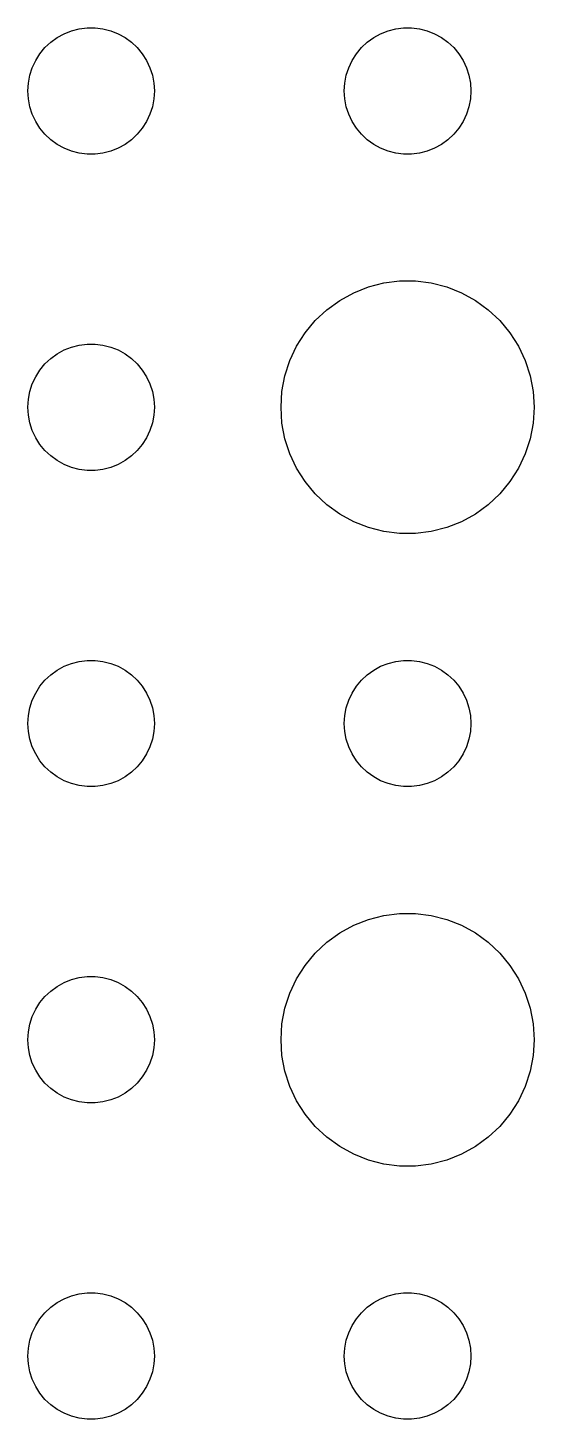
# Model space of a CAD drawing. Header units: metres. Extents: x -157 to 157, y -157 to 157.
# Drawn here: x -54 to -42, y -39 to -6 of the extents above; entities that cross this region are included whole.
import ezdxf

# ---------------------------------------------------------------- set-up
doc = ezdxf.new("R2010")
doc.units = ezdxf.units.M

msp = doc.modelspace()

# ---------------------------------------------------------------- linework, layer by layer
for p, q in [((-53.4561, -6.34422), (-53.3037, -6.23351)), ((-53.3037, -6.23351), (-53.1387, -6.14275)), ((-53.1387, -6.14275), (-52.9635, -6.07341)), ((-52.9635, -6.07341), (-52.7811, -6.02657)), ((-52.7811, -6.02657), (-52.5942, -6.00294)), ((-52.5942, -6.00294), (-52.4058, -6.00294)), ((-52.4058, -6.00294), (-52.2189, -6.02657)), ((-52.2189, -6.02657), (-52.0365, -6.07341)), ((-52.0365, -6.07341), (-51.8613, -6.14275)), ((-51.8613, -6.14275), (-51.6963, -6.23351)), ((-51.6963, -6.23351), (-51.5439, -6.34422)), ((-45.9561, -6.34422), (-45.8037, -6.23351)), ((-45.8037, -6.23351), (-45.6387, -6.14275)), ((-45.6387, -6.14275), (-45.4635, -6.07341)), ((-45.4635, -6.07341), (-45.2811, -6.02657)), ((-45.2811, -6.02657), (-45.0942, -6.00294)), ((-45.0942, -6.00294), (-44.9058, -6.00294)), ((-44.9058, -6.00294), (-44.7189, -6.02657)), ((-44.7189, -6.02657), (-44.5365, -6.07341)), ((-44.5365, -6.07341), (-44.3613, -6.14275)), ((-44.3613, -6.14275), (-44.1963, -6.23351)), ((-44.1963, -6.23351), (-44.0439, -6.34422)), ((-53.7135, -6.61832), (-53.5934, -6.47318)), ((-53.5934, -6.47318), (-53.4561, -6.34422)), ((-51.5439, -6.34422), (-51.4065, -6.47318)), ((-51.4065, -6.47318), (-51.2865, -6.61832)), ((-46.2135, -6.61832), (-46.0934, -6.47318)), ((-46.0934, -6.47318), (-45.9561, -6.34422)), ((-44.0439, -6.34422), (-43.9065, -6.47318)), ((-43.9065, -6.47318), (-43.7865, -6.61832)), ((-53.8947, -6.9478), (-53.8145, -6.77736)), ((-53.8145, -6.77736), (-53.7135, -6.61832)), ((-51.2865, -6.61832), (-51.1855, -6.77736)), ((-51.1855, -6.77736), (-51.1053, -6.9478)), ((-46.3947, -6.9478), (-46.3145, -6.77736)), ((-46.3145, -6.77736), (-46.2135, -6.61832)), ((-43.7865, -6.61832), (-43.6855, -6.77736)), ((-43.6855, -6.77736), (-43.6053, -6.9478)), ((-53.9882, -7.312), (-53.9529, -7.12695)), ((-53.9529, -7.12695), (-53.8947, -6.9478)), ((-51.1053, -6.9478), (-51.0471, -7.12695)), ((-51.0471, -7.12695), (-51.0118, -7.312)), ((-46.4882, -7.312), (-46.4529, -7.12695)), ((-46.4529, -7.12695), (-46.3947, -6.9478)), ((-43.6053, -6.9478), (-43.5471, -7.12695)), ((-43.5471, -7.12695), (-43.5118, -7.312)), ((-54, -7.5), (-53.9882, -7.312)), ((-53.9882, -7.68799), (-54, -7.5)), ((-51.0118, -7.312), (-51, -7.5)), ((-51, -7.5), (-51.0118, -7.68799)), ((-46.5, -7.5), (-46.4882, -7.312)), ((-46.4882, -7.68799), (-46.5, -7.5)), ((-43.5118, -7.312), (-43.5, -7.5)), ((-43.5, -7.5), (-43.5118, -7.68799)), ((-53.9529, -7.87303), (-53.9882, -7.68799)), ((-53.8947, -8.05219), (-53.9529, -7.87303)), ((-51.0471, -7.87303), (-51.1053, -8.05219)), ((-51.0118, -7.68799), (-51.0471, -7.87303)), ((-46.4529, -7.87303), (-46.4882, -7.68799)), ((-46.3947, -8.05219), (-46.4529, -7.87303)), ((-43.5471, -7.87303), (-43.6053, -8.05219)), ((-43.5118, -7.68799), (-43.5471, -7.87303)), ((-53.8145, -8.22263), (-53.8947, -8.05219)), ((-53.7135, -8.38167), (-53.8145, -8.22263)), ((-51.1855, -8.22263), (-51.2865, -8.38167)), ((-51.1053, -8.05219), (-51.1855, -8.22263)), ((-46.3145, -8.22263), (-46.3947, -8.05219)), ((-46.2135, -8.38167), (-46.3145, -8.22263)), ((-43.6855, -8.22263), (-43.7865, -8.38167)), ((-43.6053, -8.05219), (-43.6855, -8.22263)), ((-53.5934, -8.52681), (-53.7135, -8.38167)), ((-53.4561, -8.65576), (-53.5934, -8.52681)), ((-51.4065, -8.52681), (-51.5439, -8.65576)), ((-51.2865, -8.38167), (-51.4065, -8.52681)), ((-46.0934, -8.52681), (-46.2135, -8.38167)), ((-45.9561, -8.65576), (-46.0934, -8.52681)), ((-43.9065, -8.52681), (-44.0439, -8.65576)), ((-43.7865, -8.38167), (-43.9065, -8.52681)), ((-53.3037, -8.76648), (-53.4561, -8.65576)), ((-53.1387, -8.85724), (-53.3037, -8.76648)), ((-52.9635, -8.92657), (-53.1387, -8.85724)), ((-51.8613, -8.85724), (-52.0365, -8.92657)), ((-51.6963, -8.76648), (-51.8613, -8.85724)), ((-51.5439, -8.65576), (-51.6963, -8.76648)), ((-45.8037, -8.76648), (-45.9561, -8.65576)), ((-45.6387, -8.85724), (-45.8037, -8.76648)), ((-45.4635, -8.92657), (-45.6387, -8.85724)), ((-44.3613, -8.85724), (-44.5365, -8.92657)), ((-44.1963, -8.76648), (-44.3613, -8.85724)), ((-44.0439, -8.65576), (-44.1963, -8.76648)), ((-52.7811, -8.97342), (-52.9635, -8.92657)), ((-52.5942, -8.99704), (-52.7811, -8.97342)), ((-52.4058, -8.99704), (-52.5942, -8.99704)), ((-52.2189, -8.97342), (-52.4058, -8.99704)), ((-52.0365, -8.92657), (-52.2189, -8.97342)), ((-45.2811, -8.97342), (-45.4635, -8.92657)), ((-45.0942, -8.99704), (-45.2811, -8.97342)), ((-44.9058, -8.99704), (-45.0942, -8.99704)), ((-44.7189, -8.97342), (-44.9058, -8.99704)), ((-44.5365, -8.92657), (-44.7189, -8.97342)), ((-46.2773, -12.2855), (-45.927, -12.1468)), ((-45.927, -12.1468), (-45.5621, -12.0531)), ((-45.5621, -12.0531), (-45.1884, -12.0059)), ((-45.1884, -12.0059), (-44.8116, -12.0059)), ((-44.8116, -12.0059), (-44.4379, -12.0531)), ((-44.4379, -12.0531), (-44.0729, -12.1468)), ((-44.0729, -12.1468), (-43.7227, -12.2855)), ((-46.9123, -12.6884), (-46.6075, -12.467)), ((-46.6075, -12.467), (-46.2773, -12.2855)), ((-43.7227, -12.2855), (-43.3925, -12.467)), ((-43.3925, -12.467), (-43.0877, -12.6884)), ((-47.1869, -12.9464), (-46.9123, -12.6884)), ((-43.0877, -12.6884), (-42.8131, -12.9464)), ((-47.427, -13.2366), (-47.1869, -12.9464)), ((-42.8131, -12.9464), (-42.5729, -13.2366)), ((-52.9635, -13.5734), (-52.7811, -13.5266)), ((-52.7811, -13.5266), (-52.5942, -13.5029)), ((-52.5942, -13.5029), (-52.4058, -13.5029)), ((-52.4058, -13.5029), (-52.2189, -13.5266)), ((-52.2189, -13.5266), (-52.0365, -13.5734)), ((-47.6289, -13.5547), (-47.427, -13.2366)), ((-42.5729, -13.2366), (-42.3711, -13.5547)), ((-53.5934, -13.9732), (-53.4561, -13.8442)), ((-53.4561, -13.8442), (-53.3037, -13.7335)), ((-53.3037, -13.7335), (-53.1387, -13.6427)), ((-53.1387, -13.6427), (-52.9635, -13.5734)), ((-52.0365, -13.5734), (-51.8613, -13.6427)), ((-51.8613, -13.6427), (-51.6963, -13.7335)), ((-51.6963, -13.7335), (-51.5439, -13.8442)), ((-51.5439, -13.8442), (-51.4065, -13.9732)), ((-47.7893, -13.8956), (-47.6289, -13.5547)), ((-42.3711, -13.5547), (-42.2107, -13.8956)), ((-53.8145, -14.2774), (-53.7135, -14.1183)), ((-53.7135, -14.1183), (-53.5934, -13.9732)), ((-51.4065, -13.9732), (-51.2865, -14.1183)), ((-51.2865, -14.1183), (-51.1855, -14.2774)), ((-47.9057, -14.2539), (-47.7893, -13.8956)), ((-42.2107, -13.8956), (-42.0942, -14.2539)), ((-53.9529, -14.627), (-53.8947, -14.4478)), ((-53.8947, -14.4478), (-53.8145, -14.2774)), ((-51.1855, -14.2774), (-51.1053, -14.4478)), ((-51.1053, -14.4478), (-51.0471, -14.627)), ((-47.9763, -14.624), (-47.9057, -14.2539)), ((-42.0942, -14.2539), (-42.0237, -14.624)), ((-54, -15), (-53.9882, -14.812)), ((-53.9882, -14.812), (-53.9529, -14.627)), ((-51.0471, -14.627), (-51.0118, -14.812)), ((-51.0118, -14.812), (-51, -15)), ((-48, -15), (-47.9763, -14.624)), ((-42.0237, -14.624), (-42, -15)), ((-53.9882, -15.188), (-54, -15)), ((-51, -15), (-51.0118, -15.188)), ((-47.9763, -15.376), (-48, -15)), ((-42, -15), (-42.0237, -15.376)), ((-53.9529, -15.373), (-53.9882, -15.188)), ((-53.8947, -15.5522), (-53.9529, -15.373)), ((-51.0471, -15.373), (-51.1053, -15.5522)), ((-51.0118, -15.188), (-51.0471, -15.373)), ((-47.9057, -15.7461), (-47.9763, -15.376)), ((-42.0237, -15.376), (-42.0942, -15.7461)), ((-53.8145, -15.7226), (-53.8947, -15.5522)), ((-53.7135, -15.8817), (-53.8145, -15.7226)), ((-51.1855, -15.7226), (-51.2865, -15.8817)), ((-51.1053, -15.5522), (-51.1855, -15.7226)), ((-47.7893, -16.1044), (-47.9057, -15.7461)), ((-42.0942, -15.7461), (-42.2107, -16.1044)), ((-53.5934, -16.0268), (-53.7135, -15.8817)), ((-53.4561, -16.1558), (-53.5934, -16.0268)), ((-53.3037, -16.2665), (-53.4561, -16.1558)), ((-51.5439, -16.1558), (-51.6963, -16.2665)), ((-51.4065, -16.0268), (-51.5439, -16.1558)), ((-51.2865, -15.8817), (-51.4065, -16.0268)), ((-47.6289, -16.4453), (-47.7893, -16.1044)), ((-42.2107, -16.1044), (-42.3711, -16.4453)), ((-53.1387, -16.3572), (-53.3037, -16.2665)), ((-52.9635, -16.4266), (-53.1387, -16.3572)), ((-52.7811, -16.4734), (-52.9635, -16.4266)), ((-52.5942, -16.497), (-52.7811, -16.4734)), ((-52.4058, -16.497), (-52.5942, -16.497)), ((-52.2189, -16.4734), (-52.4058, -16.497)), ((-52.0365, -16.4266), (-52.2189, -16.4734)), ((-51.8613, -16.3572), (-52.0365, -16.4266)), ((-51.6963, -16.2665), (-51.8613, -16.3572)), ((-47.427, -16.7634), (-47.6289, -16.4453)), ((-42.3711, -16.4453), (-42.5729, -16.7634)), ((-47.1869, -17.0536), (-47.427, -16.7634)), ((-42.5729, -16.7634), (-42.8131, -17.0536)), ((-46.9123, -17.3115), (-47.1869, -17.0536)), ((-42.8131, -17.0536), (-43.0877, -17.3115)), ((-46.6075, -17.533), (-46.9123, -17.3115)), ((-43.0877, -17.3115), (-43.3925, -17.533)), ((-46.2773, -17.7145), (-46.6075, -17.533)), ((-45.927, -17.8532), (-46.2773, -17.7145)), ((-43.7227, -17.7145), (-44.0729, -17.8532)), ((-43.3925, -17.533), (-43.7227, -17.7145)), ((-45.5621, -17.9469), (-45.927, -17.8532)), ((-45.1884, -17.9941), (-45.5621, -17.9469)), ((-44.8116, -17.9941), (-45.1884, -17.9941)), ((-44.4379, -17.9469), (-44.8116, -17.9941)), ((-44.0729, -17.8532), (-44.4379, -17.9469)), ((-53.1387, -21.1427), (-52.9635, -21.0734)), ((-52.9635, -21.0734), (-52.7811, -21.0266)), ((-52.7811, -21.0266), (-52.5942, -21.003)), ((-52.5942, -21.003), (-52.4058, -21.003)), ((-52.4058, -21.003), (-52.2189, -21.0266)), ((-52.2189, -21.0266), (-52.0365, -21.0734)), ((-52.0365, -21.0734), (-51.8613, -21.1427)), ((-45.6387, -21.1427), (-45.4635, -21.0734)), ((-45.4635, -21.0734), (-45.2811, -21.0266)), ((-45.2811, -21.0266), (-45.0942, -21.003)), ((-45.0942, -21.003), (-44.9058, -21.003)), ((-44.9058, -21.003), (-44.7189, -21.0266)), ((-44.7189, -21.0266), (-44.5365, -21.0734)), ((-44.5365, -21.0734), (-44.3613, -21.1427)), ((-53.5934, -21.4732), (-53.4561, -21.3442)), ((-53.4561, -21.3442), (-53.3037, -21.2335)), ((-53.3037, -21.2335), (-53.1387, -21.1427)), ((-51.8613, -21.1427), (-51.6963, -21.2335)), ((-51.6963, -21.2335), (-51.5439, -21.3442)), ((-51.5439, -21.3442), (-51.4065, -21.4732)), ((-46.0934, -21.4732), (-45.9561, -21.3442)), ((-45.9561, -21.3442), (-45.8037, -21.2335)), ((-45.8037, -21.2335), (-45.6387, -21.1427)), ((-44.3613, -21.1427), (-44.1963, -21.2335)), ((-44.1963, -21.2335), (-44.0439, -21.3442)), ((-44.0439, -21.3442), (-43.9065, -21.4732)), ((-53.8145, -21.7774), (-53.7135, -21.6183)), ((-53.7135, -21.6183), (-53.5934, -21.4732)), ((-51.4065, -21.4732), (-51.2865, -21.6183)), ((-51.2865, -21.6183), (-51.1855, -21.7774)), ((-46.3145, -21.7774), (-46.2135, -21.6183)), ((-46.2135, -21.6183), (-46.0934, -21.4732)), ((-43.9065, -21.4732), (-43.7865, -21.6183)), ((-43.7865, -21.6183), (-43.6855, -21.7774)), ((-53.9529, -22.127), (-53.8947, -21.9478)), ((-53.8947, -21.9478), (-53.8145, -21.7774)), ((-51.1855, -21.7774), (-51.1053, -21.9478)), ((-51.1053, -21.9478), (-51.0471, -22.127)), ((-46.4529, -22.127), (-46.3947, -21.9478)), ((-46.3947, -21.9478), (-46.3145, -21.7774)), ((-43.6855, -21.7774), (-43.6053, -21.9478)), ((-43.6053, -21.9478), (-43.5471, -22.127)), ((-54, -22.5), (-53.9882, -22.312)), ((-53.9882, -22.312), (-53.9529, -22.127)), ((-51.0471, -22.127), (-51.0118, -22.312)), ((-51.0118, -22.312), (-51, -22.5)), ((-46.5, -22.5), (-46.4882, -22.312)), ((-46.4882, -22.312), (-46.4529, -22.127)), ((-43.5471, -22.127), (-43.5118, -22.312)), ((-43.5118, -22.312), (-43.5, -22.5)), ((-53.9882, -22.688), (-54, -22.5)), ((-53.9529, -22.873), (-53.9882, -22.688)), ((-51.0118, -22.688), (-51.0471, -22.873)), ((-51, -22.5), (-51.0118, -22.688)), ((-46.4882, -22.688), (-46.5, -22.5)), ((-46.4529, -22.873), (-46.4882, -22.688)), ((-43.5118, -22.688), (-43.5471, -22.873)), ((-43.5, -22.5), (-43.5118, -22.688)), ((-53.8947, -23.0522), (-53.9529, -22.873)), ((-53.8145, -23.2226), (-53.8947, -23.0522)), ((-51.1053, -23.0522), (-51.1855, -23.2226)), ((-51.0471, -22.873), (-51.1053, -23.0522)), ((-46.3947, -23.0522), (-46.4529, -22.873)), ((-46.3145, -23.2226), (-46.3947, -23.0522)), ((-43.6053, -23.0522), (-43.6855, -23.2226)), ((-43.5471, -22.873), (-43.6053, -23.0522)), ((-53.7135, -23.3817), (-53.8145, -23.2226)), ((-53.5934, -23.5268), (-53.7135, -23.3817)), ((-51.2865, -23.3817), (-51.4065, -23.5268)), ((-51.1855, -23.2226), (-51.2865, -23.3817)), ((-46.2135, -23.3817), (-46.3145, -23.2226)), ((-46.0934, -23.5268), (-46.2135, -23.3817)), ((-43.7865, -23.3817), (-43.9065, -23.5268)), ((-43.6855, -23.2226), (-43.7865, -23.3817)), ((-53.4561, -23.6558), (-53.5934, -23.5268)), ((-53.3037, -23.7665), (-53.4561, -23.6558)), ((-51.5439, -23.6558), (-51.6963, -23.7665)), ((-51.4065, -23.5268), (-51.5439, -23.6558)), ((-45.9561, -23.6558), (-46.0934, -23.5268)), ((-45.8037, -23.7665), (-45.9561, -23.6558)), ((-44.0439, -23.6558), (-44.1963, -23.7665)), ((-43.9065, -23.5268), (-44.0439, -23.6558)), ((-53.1387, -23.8572), (-53.3037, -23.7665)), ((-52.9635, -23.9266), (-53.1387, -23.8572)), ((-52.7811, -23.9734), (-52.9635, -23.9266)), ((-52.5942, -23.997), (-52.7811, -23.9734)), ((-52.4058, -23.997), (-52.5942, -23.997)), ((-52.2189, -23.9734), (-52.4058, -23.997)), ((-52.0365, -23.9266), (-52.2189, -23.9734)), ((-51.8613, -23.8572), (-52.0365, -23.9266)), ((-51.6963, -23.7665), (-51.8613, -23.8572)), ((-45.6387, -23.8572), (-45.8037, -23.7665)), ((-45.4635, -23.9266), (-45.6387, -23.8572)), ((-45.2811, -23.9734), (-45.4635, -23.9266)), ((-45.0942, -23.997), (-45.2811, -23.9734)), ((-44.9058, -23.997), (-45.0942, -23.997)), ((-44.7189, -23.9734), (-44.9058, -23.997)), ((-44.5365, -23.9266), (-44.7189, -23.9734)), ((-44.3613, -23.8572), (-44.5365, -23.9266)), ((-44.1963, -23.7665), (-44.3613, -23.8572)), ((-45.927, -27.1468), (-45.5621, -27.0531)), ((-45.5621, -27.0531), (-45.1884, -27.0059)), ((-45.1884, -27.0059), (-44.8116, -27.0059)), ((-44.8116, -27.0059), (-44.4379, -27.0531)), ((-44.4379, -27.0531), (-44.0729, -27.1468)), ((-46.6075, -27.467), (-46.2773, -27.2855)), ((-46.2773, -27.2855), (-45.927, -27.1468)), ((-44.0729, -27.1468), (-43.7227, -27.2855)), ((-43.7227, -27.2855), (-43.3925, -27.467)), ((-47.1869, -27.9464), (-46.9123, -27.6884)), ((-46.9123, -27.6884), (-46.6075, -27.467)), ((-43.3925, -27.467), (-43.0877, -27.6884)), ((-43.0877, -27.6884), (-42.8131, -27.9464)), ((-47.427, -28.2366), (-47.1869, -27.9464)), ((-42.8131, -27.9464), (-42.5729, -28.2366)), ((-47.6289, -28.5547), (-47.427, -28.2366)), ((-42.5729, -28.2366), (-42.3711, -28.5547)), ((-53.3037, -28.7335), (-53.1387, -28.6427)), ((-53.1387, -28.6427), (-52.9635, -28.5734)), ((-52.9635, -28.5734), (-52.7811, -28.5266)), ((-52.7811, -28.5266), (-52.5942, -28.503)), ((-52.5942, -28.503), (-52.4058, -28.503)), ((-52.4058, -28.503), (-52.2189, -28.5266)), ((-52.2189, -28.5266), (-52.0365, -28.5734)), ((-52.0365, -28.5734), (-51.8613, -28.6427)), ((-51.8613, -28.6427), (-51.6963, -28.7335)), ((-47.7893, -28.8956), (-47.6289, -28.5547)), ((-42.3711, -28.5547), (-42.2107, -28.8956)), ((-53.7135, -29.1183), (-53.5934, -28.9732)), ((-53.5934, -28.9732), (-53.4561, -28.8442)), ((-53.4561, -28.8442), (-53.3037, -28.7335)), ((-51.6963, -28.7335), (-51.5439, -28.8442)), ((-51.5439, -28.8442), (-51.4065, -28.9732)), ((-51.4065, -28.9732), (-51.2865, -29.1183)), ((-47.9057, -29.2539), (-47.7893, -28.8956)), ((-42.2107, -28.8956), (-42.0942, -29.2539)), ((-53.8947, -29.4478), (-53.8145, -29.2774)), ((-53.8145, -29.2774), (-53.7135, -29.1183)), ((-51.2865, -29.1183), (-51.1855, -29.2774)), ((-51.1855, -29.2774), (-51.1053, -29.4478)), ((-47.9763, -29.624), (-47.9057, -29.2539)), ((-42.0942, -29.2539), (-42.0237, -29.624)), ((-53.9882, -29.812), (-53.9529, -29.627)), ((-53.9529, -29.627), (-53.8947, -29.4478)), ((-51.1053, -29.4478), (-51.0471, -29.627)), ((-51.0471, -29.627), (-51.0118, -29.812)), ((-48, -30), (-47.9763, -29.624)), ((-42.0237, -29.624), (-42, -30)), ((-54, -30), (-53.9882, -29.812)), ((-53.9882, -30.188), (-54, -30)), ((-51.0118, -29.812), (-51, -30)), ((-51, -30), (-51.0118, -30.188)), ((-47.9763, -30.376), (-48, -30)), ((-42, -30), (-42.0237, -30.376)), ((-53.9529, -30.373), (-53.9882, -30.188)), ((-51.0118, -30.188), (-51.0471, -30.373)), ((-53.8947, -30.5522), (-53.9529, -30.373)), ((-53.8145, -30.7226), (-53.8947, -30.5522)), ((-51.1053, -30.5522), (-51.1855, -30.7226)), ((-51.0471, -30.373), (-51.1053, -30.5522)), ((-47.9057, -30.7461), (-47.9763, -30.376)), ((-42.0237, -30.376), (-42.0942, -30.7461)), ((-53.7135, -30.8817), (-53.8145, -30.7226)), ((-53.5934, -31.0268), (-53.7135, -30.8817)), ((-51.2865, -30.8817), (-51.4065, -31.0268)), ((-51.1855, -30.7226), (-51.2865, -30.8817)), ((-47.7893, -31.1044), (-47.9057, -30.7461)), ((-42.0942, -30.7461), (-42.2107, -31.1044)), ((-53.4561, -31.1558), (-53.5934, -31.0268)), ((-53.3037, -31.2665), (-53.4561, -31.1558)), ((-53.1387, -31.3572), (-53.3037, -31.2665)), ((-51.6963, -31.2665), (-51.8613, -31.3572)), ((-51.5439, -31.1558), (-51.6963, -31.2665)), ((-51.4065, -31.0268), (-51.5439, -31.1558)), ((-47.6289, -31.4453), (-47.7893, -31.1044)), ((-42.2107, -31.1044), (-42.3711, -31.4453)), ((-52.9635, -31.4266), (-53.1387, -31.3572)), ((-52.7811, -31.4734), (-52.9635, -31.4266)), ((-52.5942, -31.497), (-52.7811, -31.4734)), ((-52.4058, -31.497), (-52.5942, -31.497)), ((-52.2189, -31.4734), (-52.4058, -31.497)), ((-52.0365, -31.4266), (-52.2189, -31.4734)), ((-51.8613, -31.3572), (-52.0365, -31.4266)), ((-47.427, -31.7634), (-47.6289, -31.4453)), ((-42.3711, -31.4453), (-42.5729, -31.7634)), ((-47.1869, -32.0536), (-47.427, -31.7634)), ((-42.5729, -31.7634), (-42.8131, -32.0536)), ((-46.9123, -32.3115), (-47.1869, -32.0536)), ((-46.6075, -32.533), (-46.9123, -32.3115)), ((-43.0877, -32.3115), (-43.3925, -32.533)), ((-42.8131, -32.0536), (-43.0877, -32.3115)), ((-46.2773, -32.7145), (-46.6075, -32.533)), ((-43.3925, -32.533), (-43.7227, -32.7145)), ((-45.927, -32.8532), (-46.2773, -32.7145)), ((-45.5621, -32.9469), (-45.927, -32.8532)), ((-45.1884, -32.9941), (-45.5621, -32.9469)), ((-44.4379, -32.9469), (-44.8116, -32.9941)), ((-44.0729, -32.8532), (-44.4379, -32.9469)), ((-43.7227, -32.7145), (-44.0729, -32.8532)), ((-44.8116, -32.9941), (-45.1884, -32.9941)), ((-53.4561, -36.3442), (-53.3037, -36.2335)), ((-53.3037, -36.2335), (-53.1387, -36.1428)), ((-53.1387, -36.1428), (-52.9635, -36.0734)), ((-52.9635, -36.0734), (-52.7811, -36.0266)), ((-52.7811, -36.0266), (-52.5942, -36.003)), ((-52.5942, -36.003), (-52.4058, -36.003)), ((-52.4058, -36.003), (-52.2189, -36.0266)), ((-52.2189, -36.0266), (-52.0365, -36.0734)), ((-52.0365, -36.0734), (-51.8613, -36.1428)), ((-51.8613, -36.1428), (-51.6963, -36.2335)), ((-51.6963, -36.2335), (-51.5439, -36.3442)), ((-45.9561, -36.3442), (-45.8037, -36.2335)), ((-45.8037, -36.2335), (-45.6387, -36.1428)), ((-45.6387, -36.1428), (-45.4635, -36.0734)), ((-45.4635, -36.0734), (-45.2811, -36.0266)), ((-45.2811, -36.0266), (-45.0942, -36.003)), ((-45.0942, -36.003), (-44.9058, -36.003)), ((-44.9058, -36.003), (-44.7189, -36.0266)), ((-44.7189, -36.0266), (-44.5365, -36.0734)), ((-44.5365, -36.0734), (-44.3613, -36.1428)), ((-44.3613, -36.1428), (-44.1963, -36.2335)), ((-44.1963, -36.2335), (-44.0439, -36.3442)), ((-53.8145, -36.7774), (-53.7135, -36.6183)), ((-53.7135, -36.6183), (-53.5934, -36.4732)), ((-53.5934, -36.4732), (-53.4561, -36.3442)), ((-51.5439, -36.3442), (-51.4065, -36.4732)), ((-51.4065, -36.4732), (-51.2865, -36.6183)), ((-51.2865, -36.6183), (-51.1855, -36.7774)), ((-46.3145, -36.7774), (-46.2135, -36.6183)), ((-46.2135, -36.6183), (-46.0934, -36.4732)), ((-46.0934, -36.4732), (-45.9561, -36.3442)), ((-44.0439, -36.3442), (-43.9065, -36.4732)), ((-43.9065, -36.4732), (-43.7865, -36.6183)), ((-43.7865, -36.6183), (-43.6855, -36.7774)), ((-53.9529, -37.127), (-53.8947, -36.9478)), ((-53.8947, -36.9478), (-53.8145, -36.7774)), ((-51.1855, -36.7774), (-51.1053, -36.9478)), ((-51.1053, -36.9478), (-51.0471, -37.127)), ((-46.4529, -37.127), (-46.3947, -36.9478)), ((-46.3947, -36.9478), (-46.3145, -36.7774)), ((-43.6855, -36.7774), (-43.6053, -36.9478)), ((-43.6053, -36.9478), (-43.5471, -37.127)), ((-53.9882, -37.312), (-53.9529, -37.127)), ((-51.0471, -37.127), (-51.0118, -37.312)), ((-46.4882, -37.312), (-46.4529, -37.127)), ((-43.5471, -37.127), (-43.5118, -37.312)), ((-54, -37.5), (-53.9882, -37.312)), ((-53.9882, -37.688), (-54, -37.5)), ((-51.0118, -37.312), (-51, -37.5)), ((-51, -37.5), (-51.0118, -37.688)), ((-46.5, -37.5), (-46.4882, -37.312)), ((-46.4882, -37.688), (-46.5, -37.5)), ((-43.5118, -37.312), (-43.5, -37.5)), ((-43.5, -37.5), (-43.5118, -37.688)), ((-53.9529, -37.873), (-53.9882, -37.688)), ((-53.8947, -38.0522), (-53.9529, -37.873)), ((-51.0471, -37.873), (-51.1053, -38.0522)), ((-51.0118, -37.688), (-51.0471, -37.873)), ((-46.4529, -37.873), (-46.4882, -37.688)), ((-46.3947, -38.0522), (-46.4529, -37.873)), ((-43.5471, -37.873), (-43.6053, -38.0522)), ((-43.5118, -37.688), (-43.5471, -37.873)), ((-53.8145, -38.2226), (-53.8947, -38.0522)), ((-53.7135, -38.3817), (-53.8145, -38.2226)), ((-51.1855, -38.2226), (-51.2865, -38.3817)), ((-51.1053, -38.0522), (-51.1855, -38.2226)), ((-46.3145, -38.2226), (-46.3947, -38.0522)), ((-46.2135, -38.3817), (-46.3145, -38.2226)), ((-43.6855, -38.2226), (-43.7865, -38.3817)), ((-43.6053, -38.0522), (-43.6855, -38.2226)), ((-53.5934, -38.5268), (-53.7135, -38.3817)), ((-53.4561, -38.6558), (-53.5934, -38.5268)), ((-51.4065, -38.5268), (-51.5439, -38.6558)), ((-51.2865, -38.3817), (-51.4065, -38.5268)), ((-46.0934, -38.5268), (-46.2135, -38.3817)), ((-45.9561, -38.6558), (-46.0934, -38.5268)), ((-43.9065, -38.5268), (-44.0439, -38.6558)), ((-43.7865, -38.3817), (-43.9065, -38.5268)), ((-53.3037, -38.7665), (-53.4561, -38.6558)), ((-53.1387, -38.8572), (-53.3037, -38.7665)), ((-52.9635, -38.9266), (-53.1387, -38.8572)), ((-52.7811, -38.9734), (-52.9635, -38.9266)), ((-52.0365, -38.9266), (-52.2189, -38.9734)), ((-51.8613, -38.8572), (-52.0365, -38.9266)), ((-51.6963, -38.7665), (-51.8613, -38.8572)), ((-51.5439, -38.6558), (-51.6963, -38.7665)), ((-45.8037, -38.7665), (-45.9561, -38.6558)), ((-45.6387, -38.8572), (-45.8037, -38.7665)), ((-45.4635, -38.9266), (-45.6387, -38.8572)), ((-45.2811, -38.9734), (-45.4635, -38.9266)), ((-44.5365, -38.9266), (-44.7189, -38.9734)), ((-44.3613, -38.8572), (-44.5365, -38.9266)), ((-44.1963, -38.7665), (-44.3613, -38.8572)), ((-44.0439, -38.6558), (-44.1963, -38.7665)), ((-52.5942, -38.997), (-52.7811, -38.9734)), ((-52.4058, -38.997), (-52.5942, -38.997)), ((-52.2189, -38.9734), (-52.4058, -38.997)), ((-45.0942, -38.997), (-45.2811, -38.9734)), ((-44.9058, -38.997), (-45.0942, -38.997)), ((-44.7189, -38.9734), (-44.9058, -38.997))]:
    msp.add_line(p, q)

doc.saveas('drawing.dxf')
